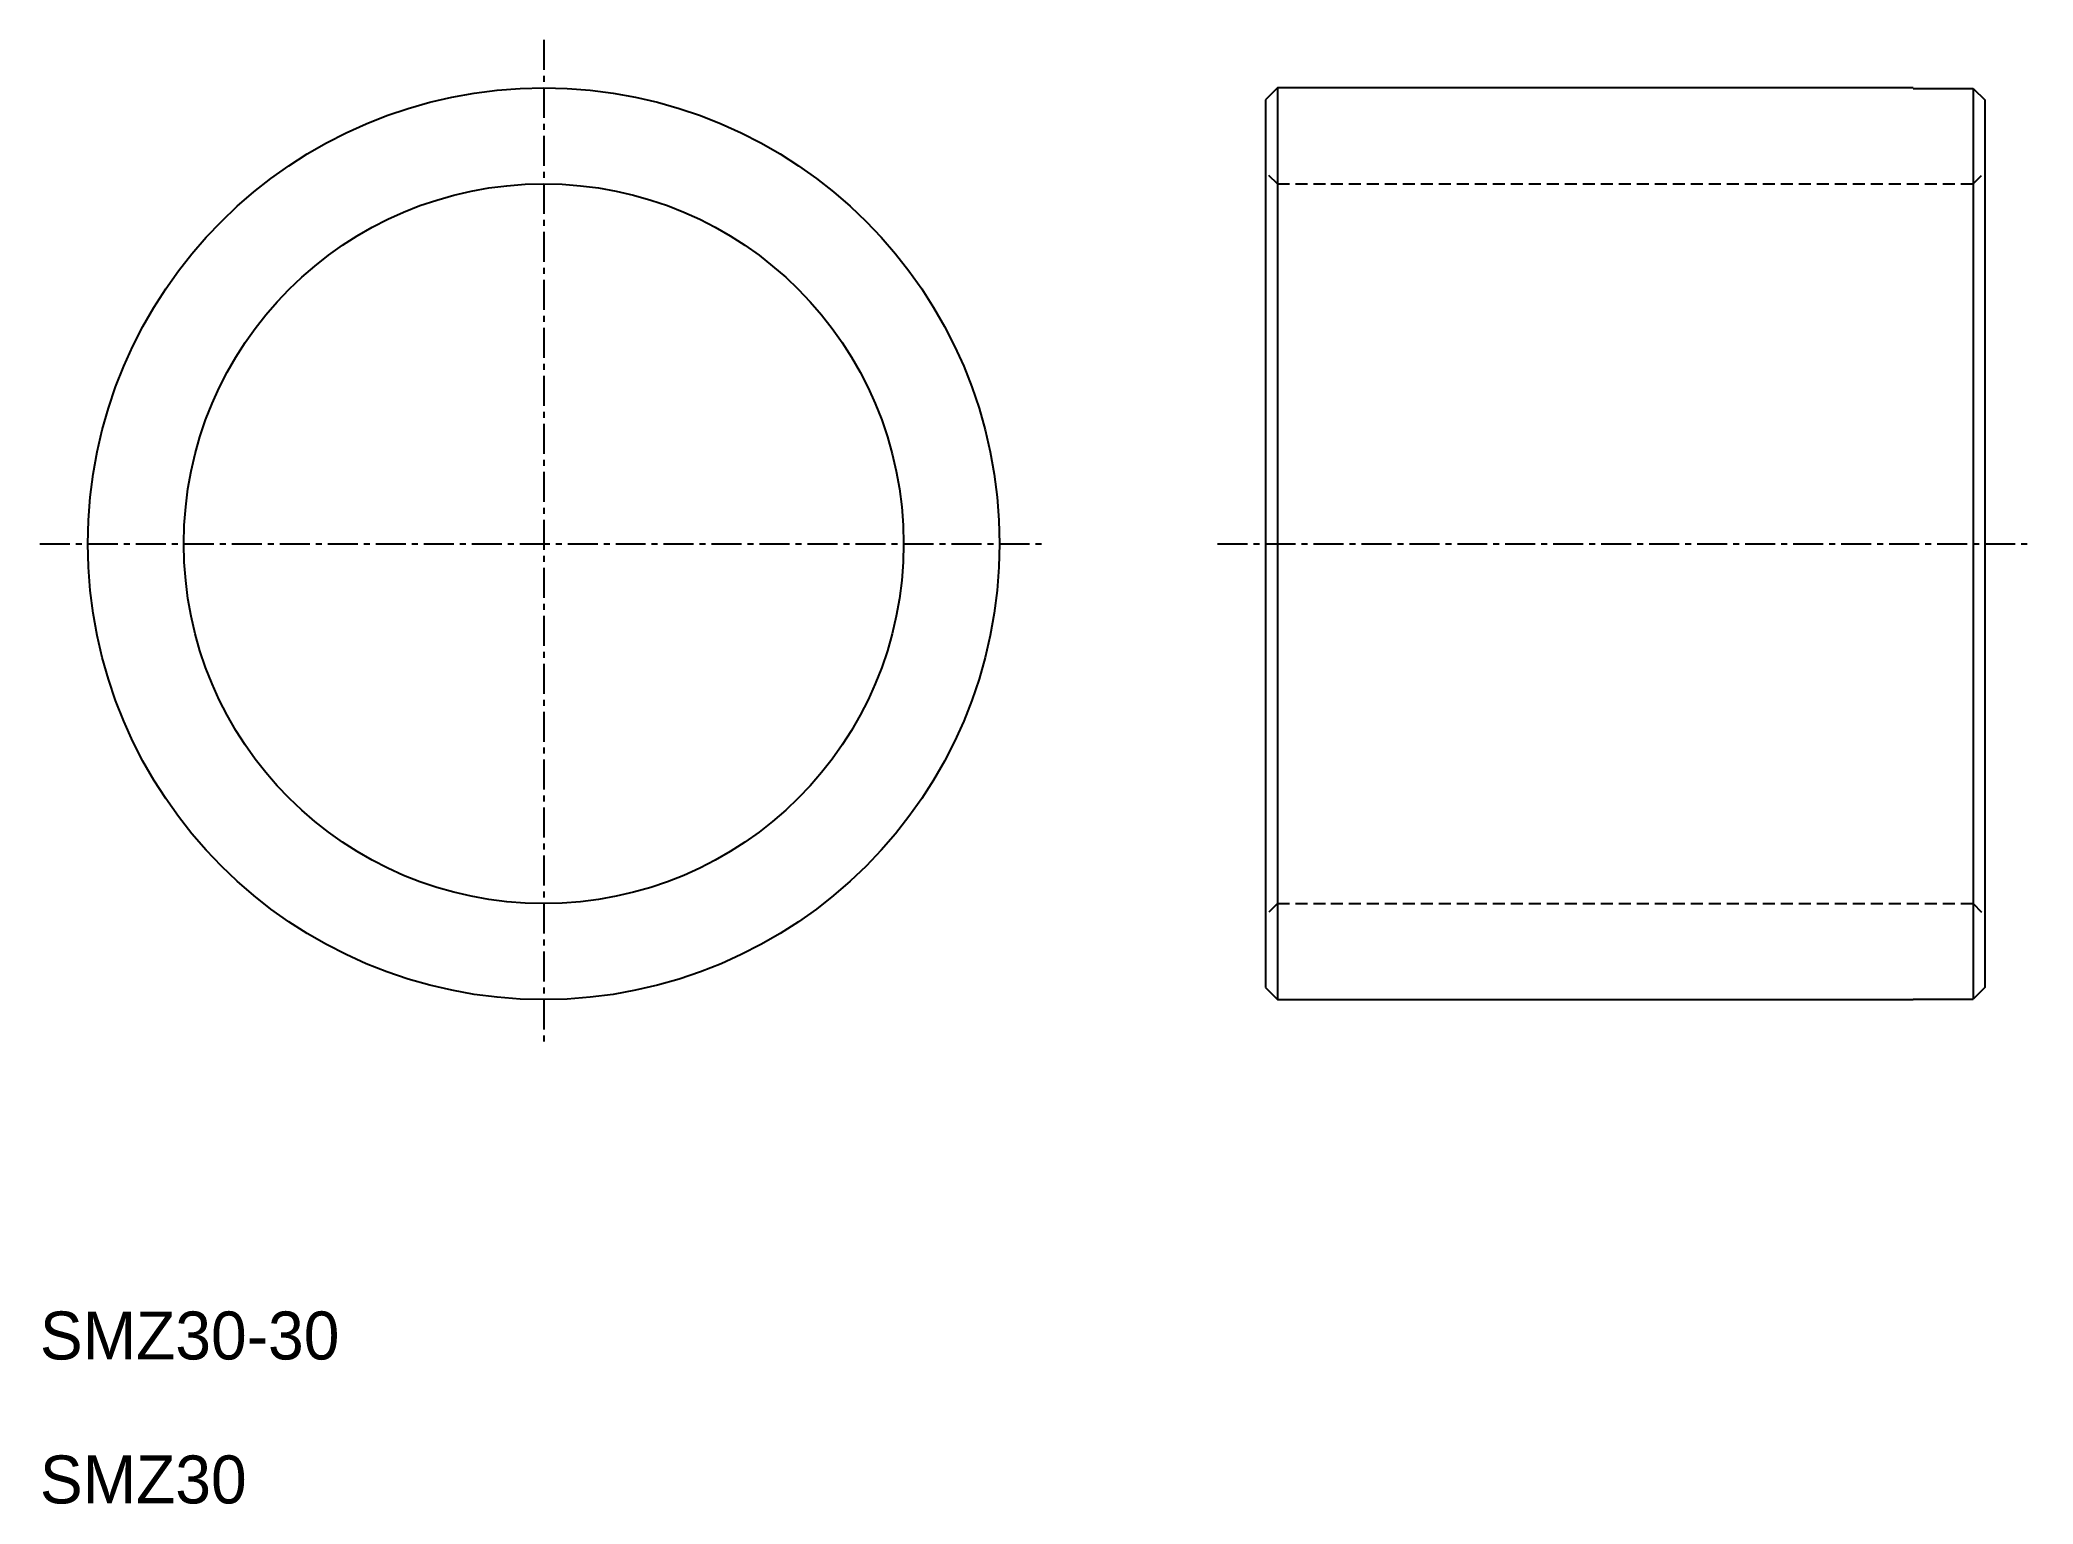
# Model space of a CAD drawing. Extents: x 10 to 93.1, y 10 to 71.
import ezdxf

# ---------------------------------------------------------------- set-up
doc = ezdxf.new("R2010")
doc.units = 0
doc.linetypes.add('CENTER', pattern=[2, 1.25, -0.25, 0.25, -0.25])
doc.linetypes.add('DASHED', pattern=[0.75, 0.5, -0.25])
doc.layers.get('0').update_dxf_attribs({"linetype": 'CONTINUOUS'})
doc.layers.add('CENTER', color=1, linetype='CENTER')

msp = doc.modelspace()

# ---------------------------------------------------------------- linework, layer by layer
at = {"color": 7, "linetype": 'CONTINUOUS'}
for p, q in [((61.581, 69), (61.081, 68.5)), ((61.581, 69), (61.581, 31)), ((88.081, 69), (61.581, 69)), ((88.081, 68.98), (88.081, 69)), ((88.081, 68.98), (90.581, 68.98)), ((90.581, 68.98), (90.581, 31.02)), ((90.581, 68.98), (91.081, 68.48)), ((61.081, 68.5), (61.081, 31.5)), ((91.081, 31.52), (91.081, 68.48)), ((61.081, 31.5), (61.581, 31)), ((61.581, 31), (88.081, 31)), ((68.831, 31), (68.831, 31)), ((76.081, 31), (76.081, 31)), ((88.081, 31), (88.081, 31.02)), ((88.081, 31.02), (90.581, 31.02)), ((91.081, 31.52), (90.581, 31.02))]:
    msp.add_line(p, q, dxfattribs=at)
at = {"color": 3, "linetype": 'DASHED'}
for p, q in [((61.581, 65), (61.081, 65.5)), ((61.581, 65), (63.814, 65)), ((63.814, 65), (89.314, 65)), ((89.314, 65), (90.581, 65)), ((90.581, 65), (91.081, 65.5)), ((61.581, 35), (61.081, 34.5)), ((61.581, 35), (63.814, 35)), ((63.814, 35), (89.314, 35)), ((89.314, 35), (90.581, 35)), ((90.581, 35), (91.081, 34.5))]:
    msp.add_line(p, q, dxfattribs=at)
at = {"color": 7, "linetype": 'CONTINUOUS'}
for radius in [19, 15]:
    msp.add_circle((31, 50), radius, dxfattribs=at)
at = {"layer": 'CENTER', "color": 1, "linetype": 'CENTER'}
for p, q in [((31, 71), (31, 29)), ((10, 50), (52, 50)), ((59.081, 50), (93.081, 50))]:
    msp.add_line(p, q, dxfattribs=at)

# ---------------------------------------------------------------- texts
at = {"color": 7, "linetype": 'CONTINUOUS'}
for s, p in [('SMZ30-30', (10, 16)), ('SMZ30', (10, 10))]:
    msp.add_text(s, height=2, dxfattribs=at).set_placement(p)

doc.saveas('drawing.dxf')
